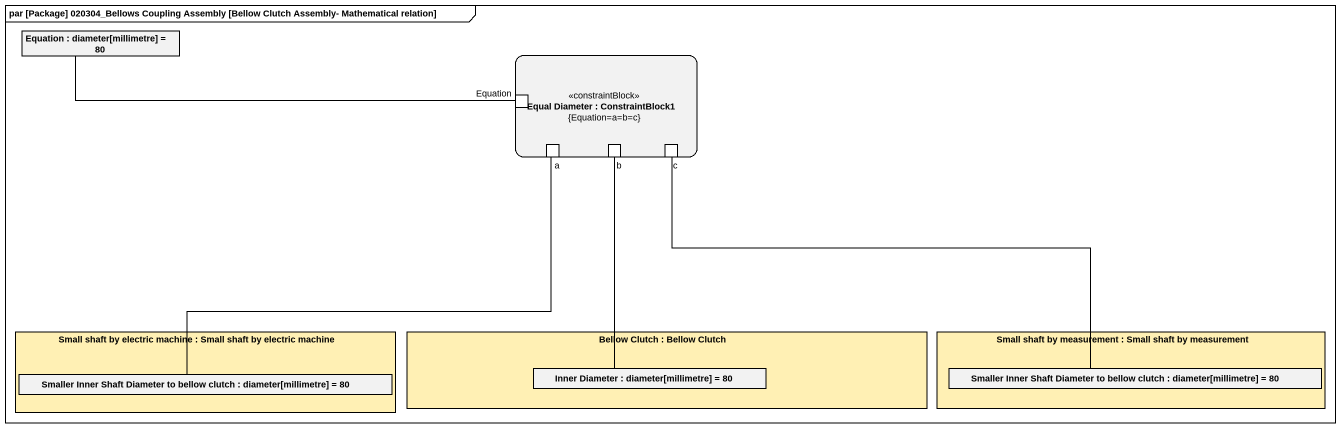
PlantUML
@startuml
mainframe par [Package] 020304_Bellows Coupling Assembly [Bellow Clutch Assembly- Mathematical relation]
rectangle "Equation : diameter[millimetre] = 80" as Equation
rectangle "Equal Diameter : ConstraintBlock1\n{Equation=a=b=c}" as Equal_Diameter <<constraintBlock>> {
  port "Equation" as Equation_2
  port a
  port b
  port c
}
rectangle "Small shaft by electric machine : Small shaft by electric machine" as Small_shaft_by_electric #FFF0B4 {
  rectangle "Smaller Inner Shaft Diameter to bellow clutch : diameter[millimetre] = 80" as Smaller_Inner_Shaft
}
rectangle "Bellow Clutch : Bellow Clutch" as Bellow_Clutch #FFF0B4 {
  rectangle "Inner Diameter : diameter[millimetre] = 80" as Inner_Diameter
}
rectangle "Small shaft by measurement : Small shaft by measurement" as Small_shaft_by_measurement #FFF0B4 {
  rectangle "Smaller Inner Shaft Diameter to bellow clutch : diameter[millimetre] = 80" as Smaller_Inner_Shaft_2
}
Equation_2 -left- Equation
c -right- Smaller_Inner_Shaft_2
Smaller_Inner_Shaft -up- a
Inner_Diameter -up- b
@enduml
